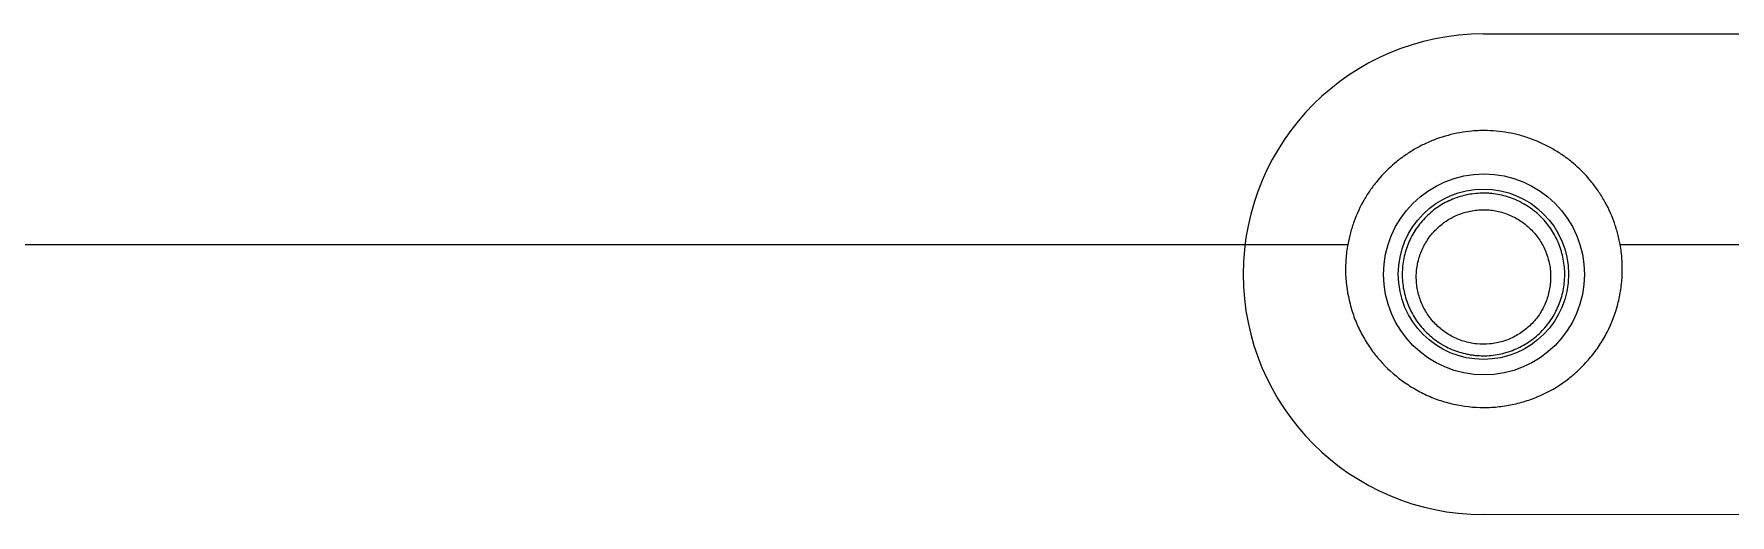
# Model space of a CAD drawing. Header units: inches. Extents: x 3778 to 56227, y -16914 to 35091.
# Drawn here: x 12311.02 to 12323.09, y 17375.25 to 17378.68 of the extents above; entities that cross this region are included whole.
import ezdxf

# ---------------------------------------------------------------- set-up
doc = ezdxf.new("R2010")
doc.units = ezdxf.units.IN
doc.header["$LTSCALE"] = 100
doc.header["$MEASUREMENT"] = 0
doc.layers.add('mark-B', color=2, linetype='Continuous', lineweight=20)
doc.layers.add('RC-LIGHT', color=7, linetype='Continuous')

# ---------------------------------------------------------------- blocks, each defined once
blk = doc.blocks.new('무풍1way 일반')
at = {"layer": 'mark-B'}
for p, q in [((494.029, -459.665), (497.038, -459.665)), ((497.036, -463.088), (494.026, -463.085))]:
    blk.add_line(p, q, dxfattribs=at)
for centre, radius in [((494.032, -461.376), 0.715), ((494.032, -461.376), 0.715), ((494.032, -461.376), 0.715), ((494.032, -461.376), 0.715), ((494.028, -461.375), 0.606)]:
    blk.add_circle(centre, radius, dxfattribs=at)
blk.add_arc((494.028, -461.375), 1.71, 89.9871, 269.9424, dxfattribs=at)
for points, knots in [([(495.001, -461.163), (494.998, -461.149), (494.995, -461.135), (494.989, -461.107), (494.986, -461.093), (494.974, -461.052), (494.966, -461.025), (494.937, -460.945), (494.913, -460.894), (494.877, -460.833), (494.87, -460.82), (494.854, -460.796), (494.846, -460.784), (494.822, -460.749), (494.804, -460.727), (494.75, -460.661), (494.71, -460.621), (494.644, -460.566), (494.621, -460.548), (494.574, -460.515), (494.55, -460.5), (494.476, -460.457), (494.424, -460.433), (494.343, -460.403), (494.315, -460.394), (494.26, -460.379), (494.232, -460.373), (494.147, -460.358), (494.09, -460.353), (494.018, -460.353), (494.003, -460.353), (493.974, -460.354), (493.931, -460.357), (493.888, -460.363), (493.804, -460.378), (493.748, -460.393), (493.667, -460.422), (493.64, -460.434), (493.588, -460.458), (493.538, -460.484), (493.49, -460.515), (493.454, -460.54), (493.443, -460.548), (493.42, -460.566), (493.409, -460.575), (493.354, -460.621), (493.314, -460.661), (493.259, -460.727), (493.242, -460.749), (493.217, -460.784), (493.209, -460.796), (493.194, -460.82), (493.186, -460.832), (493.151, -460.894), (493.127, -460.945), (493.097, -461.025), (493.089, -461.052), (493.074, -461.107), (493.068, -461.135), (493.063, -461.163)], [0, 0, 0, 0, 0.015625, 0.015625, 0.03125, 0.03125, 0.0625, 0.0625, 0.125, 0.125, 0.140625, 0.140625, 0.15625, 0.15625, 0.1875, 0.1875, 0.25, 0.25, 0.28125, 0.28125, 0.3125, 0.3125, 0.375, 0.375, 0.40625, 0.40625, 0.4375, 0.4375, 0.5, 0.5, 0.515625, 0.515625, 0.53125, 0.5625, 0.5625, 0.625, 0.625, 0.65625, 0.65625, 0.6875, 0.71875, 0.71875, 0.734375, 0.734375, 0.75, 0.75, 0.8125, 0.8125, 0.84375, 0.84375, 0.859375, 0.859375, 0.875, 0.875, 0.9375, 0.9375, 0.96875, 0.96875, 1, 1, 1, 1]), ([(495.001, -461.163), (494.998, -461.149), (494.995, -461.135), (494.989, -461.107), (494.986, -461.093), (494.974, -461.052), (494.966, -461.025), (494.937, -460.945), (494.913, -460.894), (494.877, -460.833), (494.87, -460.82), (494.854, -460.796), (494.846, -460.784), (494.822, -460.749), (494.804, -460.727), (494.75, -460.661), (494.71, -460.621), (494.644, -460.566), (494.621, -460.548), (494.574, -460.515), (494.55, -460.5), (494.476, -460.457), (494.424, -460.433), (494.343, -460.403), (494.315, -460.394), (494.26, -460.379), (494.232, -460.373), (494.147, -460.358), (494.09, -460.353), (494.018, -460.353), (494.003, -460.353), (493.974, -460.354), (493.931, -460.357), (493.888, -460.363), (493.804, -460.378), (493.748, -460.393), (493.667, -460.422), (493.64, -460.434), (493.588, -460.458), (493.538, -460.484), (493.49, -460.515), (493.454, -460.54), (493.443, -460.548), (493.42, -460.566), (493.409, -460.575), (493.354, -460.621), (493.314, -460.661), (493.259, -460.727), (493.242, -460.749), (493.217, -460.784), (493.209, -460.796), (493.194, -460.82), (493.186, -460.832), (493.151, -460.894), (493.127, -460.945), (493.097, -461.025), (493.089, -461.052), (493.074, -461.107), (493.068, -461.135), (493.063, -461.163)], [0, 0, 0, 0, 0.015625, 0.015625, 0.03125, 0.03125, 0.0625, 0.0625, 0.125, 0.125, 0.140625, 0.140625, 0.15625, 0.15625, 0.1875, 0.1875, 0.25, 0.25, 0.28125, 0.28125, 0.3125, 0.3125, 0.375, 0.375, 0.40625, 0.40625, 0.4375, 0.4375, 0.5, 0.5, 0.515625, 0.515625, 0.53125, 0.5625, 0.5625, 0.625, 0.625, 0.65625, 0.65625, 0.6875, 0.71875, 0.71875, 0.734375, 0.734375, 0.75, 0.75, 0.8125, 0.8125, 0.84375, 0.84375, 0.859375, 0.859375, 0.875, 0.875, 0.9375, 0.9375, 0.96875, 0.96875, 1, 1, 1, 1]), ([(493.578, -461.74), (493.554, -461.71), (493.533, -461.679), (493.507, -461.628), (493.499, -461.611), (493.485, -461.576), (493.479, -461.558), (493.463, -461.504), (493.456, -461.467), (493.45, -461.411), (493.45, -461.392), (493.45, -461.354), (493.451, -461.335), (493.457, -461.279), (493.464, -461.243), (493.486, -461.17), (493.501, -461.135), (493.528, -461.086), (493.537, -461.07), (493.559, -461.038), (493.57, -461.023), (493.606, -460.979), (493.633, -460.952), (493.677, -460.916), (493.692, -460.905), (493.724, -460.884), (493.74, -460.874), (493.79, -460.848), (493.825, -460.833), (493.88, -460.817), (493.899, -460.812), (493.936, -460.805), (493.974, -460.8), (494.012, -460.798), (494.04, -460.798), (494.05, -460.798), (494.069, -460.799), (494.079, -460.8), (494.126, -460.805), (494.163, -460.813), (494.218, -460.83), (494.236, -460.836), (494.262, -460.847), (494.271, -460.851), (494.288, -460.859), (494.296, -460.864), (494.338, -460.886), (494.369, -460.908), (494.413, -460.944), (494.427, -460.957), (494.454, -460.984), (494.466, -460.998), (494.49, -461.028), (494.502, -461.043), (494.522, -461.075), (494.532, -461.091), (494.558, -461.141), (494.572, -461.176), (494.588, -461.231), (494.593, -461.249), (494.6, -461.286), (494.605, -461.323), (494.607, -461.361), (494.607, -461.398), (494.605, -461.418), (494.6, -461.474), (494.592, -461.511), (494.576, -461.564), (494.569, -461.582), (494.554, -461.617), (494.546, -461.634), (494.52, -461.684), (494.499, -461.715), (494.462, -461.759), (494.45, -461.773), (494.423, -461.8), (494.409, -461.813), (494.365, -461.848), (494.333, -461.869), (494.283, -461.896), (494.265, -461.904), (494.23, -461.919), (494.194, -461.931), (494.158, -461.941), (494.12, -461.948), (494.101, -461.951), (494.044, -461.956), (494.006, -461.956), (493.959, -461.951), (493.95, -461.95), (493.931, -461.947), (493.921, -461.945), (493.893, -461.939), (493.875, -461.934), (493.82, -461.918), (493.785, -461.903), (493.743, -461.88), (493.735, -461.875), (493.719, -461.865), (493.695, -461.85), (493.657, -461.821), (493.629, -461.796), (493.603, -461.769), (493.59, -461.755), (493.578, -461.74)], [0, 0, 0, 0, 0.03125, 0.03125, 0.046875, 0.046875, 0.0625, 0.0625, 0.09375, 0.09375, 0.109375, 0.109375, 0.125, 0.125, 0.15625, 0.15625, 0.1875, 0.1875, 0.203125, 0.203125, 0.21875, 0.21875, 0.25, 0.25, 0.265625, 0.265625, 0.28125, 0.28125, 0.3125, 0.3125, 0.328125, 0.328125, 0.34375, 0.359375, 0.359375, 0.367188, 0.367188, 0.375, 0.375, 0.40625, 0.40625, 0.421875, 0.421875, 0.429688, 0.429688, 0.4375, 0.4375, 0.46875, 0.46875, 0.484375, 0.484375, 0.5, 0.5, 0.515625, 0.515625, 0.53125, 0.53125, 0.5625, 0.5625, 0.578125, 0.578125, 0.59375, 0.609375, 0.609375, 0.625, 0.625, 0.65625, 0.65625, 0.671875, 0.671875, 0.6875, 0.6875, 0.71875, 0.71875, 0.734375, 0.734375, 0.75, 0.75, 0.78125, 0.78125, 0.796875, 0.796875, 0.8125, 0.828125, 0.828125, 0.84375, 0.84375, 0.875, 0.875, 0.882813, 0.882813, 0.890625, 0.890625, 0.90625, 0.90625, 0.9375, 0.9375, 0.945313, 0.945313, 0.953125, 0.96875, 0.984375, 0.984375, 1, 1, 1, 1]), ([(493.656, -461.695), (493.666, -461.707), (493.676, -461.719), (493.698, -461.741), (493.721, -461.762), (493.746, -461.781), (493.772, -461.799), (493.786, -461.807), (493.827, -461.83), (493.856, -461.842), (493.901, -461.856), (493.917, -461.86), (493.948, -461.866), (493.963, -461.869), (494.01, -461.873), (494.042, -461.874), (494.089, -461.869), (494.105, -461.867), (494.136, -461.861), (494.166, -461.853), (494.196, -461.843), (494.225, -461.831), (494.239, -461.824), (494.281, -461.801), (494.307, -461.784), (494.343, -461.754), (494.355, -461.744), (494.377, -461.722), (494.388, -461.71), (494.418, -461.674), (494.435, -461.648), (494.457, -461.607), (494.464, -461.593), (494.476, -461.564), (494.481, -461.549), (494.494, -461.505), (494.501, -461.474), (494.505, -461.428), (494.506, -461.412), (494.506, -461.381), (494.505, -461.35), (494.501, -461.32), (494.495, -461.289), (494.491, -461.274), (494.478, -461.229), (494.466, -461.2), (494.445, -461.159), (494.437, -461.146), (494.42, -461.119), (494.41, -461.107), (494.391, -461.082), (494.38, -461.07), (494.358, -461.048), (494.346, -461.037), (494.31, -461.007), (494.284, -460.989), (494.243, -460.967), (494.229, -460.96), (494.2, -460.948), (494.185, -460.942), (494.14, -460.928), (494.109, -460.922), (494.062, -460.917), (494.046, -460.916), (494.014, -460.916), (493.983, -460.918), (493.952, -460.922), (493.921, -460.928), (493.905, -460.932), (493.86, -460.946), (493.831, -460.958), (493.789, -460.98), (493.776, -460.988), (493.75, -461.005), (493.737, -461.015), (493.701, -461.045), (493.679, -461.067), (493.649, -461.103), (493.639, -461.116), (493.622, -461.142), (493.614, -461.155), (493.592, -461.196), (493.58, -461.225), (493.562, -461.285), (493.556, -461.315), (493.551, -461.361), (493.55, -461.376), (493.55, -461.408), (493.551, -461.423), (493.555, -461.47), (493.561, -461.5), (493.574, -461.545), (493.579, -461.559), (493.591, -461.589), (493.597, -461.603), (493.619, -461.644), (493.636, -461.67), (493.656, -461.695)], [0, 0, 0, 0, 0.015625, 0.015625, 0.03125, 0.046875, 0.046875, 0.0625, 0.0625, 0.09375, 0.09375, 0.109375, 0.109375, 0.125, 0.125, 0.15625, 0.15625, 0.171875, 0.171875, 0.1875, 0.203125, 0.203125, 0.21875, 0.21875, 0.25, 0.25, 0.265625, 0.265625, 0.28125, 0.28125, 0.3125, 0.3125, 0.328125, 0.328125, 0.34375, 0.34375, 0.375, 0.375, 0.390625, 0.390625, 0.40625, 0.421875, 0.421875, 0.4375, 0.4375, 0.46875, 0.46875, 0.484375, 0.484375, 0.5, 0.5, 0.515625, 0.515625, 0.53125, 0.53125, 0.5625, 0.5625, 0.578125, 0.578125, 0.59375, 0.59375, 0.625, 0.625, 0.640625, 0.640625, 0.65625, 0.671875, 0.671875, 0.6875, 0.6875, 0.71875, 0.71875, 0.734375, 0.734375, 0.75, 0.75, 0.78125, 0.78125, 0.796875, 0.796875, 0.8125, 0.8125, 0.84375, 0.84375, 0.875, 0.875, 0.890625, 0.890625, 0.90625, 0.90625, 0.9375, 0.9375, 0.953125, 0.953125, 0.96875, 0.96875, 1, 1, 1, 1]), ([(493.063, -461.163), (493.059, -461.18), (493.057, -461.198), (493.052, -461.233), (493.05, -461.251), (493.047, -461.305), (493.046, -461.341), (493.05, -461.447), (493.061, -461.517), (493.083, -461.604), (493.088, -461.622), (493.099, -461.656), (493.105, -461.673), (493.124, -461.723), (493.153, -461.788), (493.189, -461.849), (493.219, -461.895), (493.229, -461.909), (493.25, -461.938), (493.261, -461.952), (493.319, -462.021), (493.37, -462.071), (493.441, -462.127), (493.456, -462.138), (493.486, -462.158), (493.501, -462.168), (493.547, -462.196), (493.61, -462.231), (493.677, -462.258), (493.728, -462.276), (493.746, -462.281), (493.781, -462.291), (493.798, -462.296), (493.887, -462.315), (493.958, -462.323), (494.067, -462.323), (494.104, -462.321), (494.176, -462.313), (494.247, -462.301), (494.317, -462.282), (494.385, -462.258), (494.419, -462.245), (494.518, -462.198), (494.579, -462.161), (494.664, -462.094), (494.692, -462.07), (494.743, -462.02), (494.792, -461.967), (494.834, -461.91), (494.864, -461.865), (494.873, -461.85), (494.892, -461.818), (494.9, -461.803), (494.941, -461.723), (494.966, -461.656), (494.989, -461.57), (494.993, -461.553), (495, -461.517), (495.003, -461.5), (495.011, -461.447), (495.018, -461.376), (495.016, -461.305), (495.013, -461.252), (495.011, -461.234), (495.007, -461.198), (495.004, -461.18), (495.001, -461.163)], [0, 0, 0, 0, 0.015625, 0.015625, 0.03125, 0.03125, 0.0625, 0.0625, 0.125, 0.125, 0.140625, 0.140625, 0.15625, 0.15625, 0.1875, 0.21875, 0.21875, 0.234375, 0.234375, 0.25, 0.25, 0.3125, 0.3125, 0.328125, 0.328125, 0.34375, 0.34375, 0.375, 0.40625, 0.40625, 0.421875, 0.421875, 0.4375, 0.4375, 0.5, 0.5, 0.53125, 0.53125, 0.5625, 0.59375, 0.59375, 0.625, 0.625, 0.6875, 0.6875, 0.71875, 0.71875, 0.75, 0.78125, 0.78125, 0.796875, 0.796875, 0.8125, 0.8125, 0.875, 0.875, 0.890625, 0.890625, 0.90625, 0.90625, 0.9375, 0.96875, 0.96875, 0.984375, 0.984375, 1, 1, 1, 1]), ([(493.063, -461.163), (493.059, -461.18), (493.057, -461.198), (493.052, -461.233), (493.05, -461.251), (493.047, -461.305), (493.046, -461.341), (493.05, -461.447), (493.061, -461.517), (493.083, -461.604), (493.088, -461.622), (493.099, -461.656), (493.105, -461.673), (493.124, -461.723), (493.153, -461.788), (493.189, -461.849), (493.219, -461.895), (493.229, -461.909), (493.25, -461.938), (493.261, -461.952), (493.319, -462.021), (493.37, -462.071), (493.441, -462.127), (493.456, -462.138), (493.486, -462.158), (493.501, -462.168), (493.547, -462.196), (493.61, -462.231), (493.677, -462.258), (493.728, -462.276), (493.746, -462.281), (493.781, -462.291), (493.798, -462.296), (493.887, -462.315), (493.958, -462.323), (494.067, -462.323), (494.104, -462.321), (494.176, -462.313), (494.247, -462.301), (494.317, -462.282), (494.385, -462.258), (494.419, -462.245), (494.518, -462.198), (494.579, -462.161), (494.664, -462.094), (494.692, -462.07), (494.743, -462.02), (494.792, -461.967), (494.834, -461.91), (494.864, -461.865), (494.873, -461.85), (494.892, -461.818), (494.9, -461.803), (494.941, -461.723), (494.966, -461.656), (494.989, -461.57), (494.993, -461.553), (495, -461.517), (495.003, -461.5), (495.011, -461.447), (495.018, -461.376), (495.016, -461.305), (495.013, -461.252), (495.011, -461.234), (495.007, -461.198), (495.004, -461.18), (495.001, -461.163)], [0, 0, 0, 0, 0.015625, 0.015625, 0.03125, 0.03125, 0.0625, 0.0625, 0.125, 0.125, 0.140625, 0.140625, 0.15625, 0.15625, 0.1875, 0.21875, 0.21875, 0.234375, 0.234375, 0.25, 0.25, 0.3125, 0.3125, 0.328125, 0.328125, 0.34375, 0.34375, 0.375, 0.40625, 0.40625, 0.421875, 0.421875, 0.4375, 0.4375, 0.5, 0.5, 0.53125, 0.53125, 0.5625, 0.59375, 0.59375, 0.625, 0.625, 0.6875, 0.6875, 0.71875, 0.71875, 0.75, 0.78125, 0.78125, 0.796875, 0.796875, 0.8125, 0.8125, 0.875, 0.875, 0.890625, 0.890625, 0.90625, 0.90625, 0.9375, 0.96875, 0.96875, 0.984375, 0.984375, 1, 1, 1, 1])]:
    blk.add_open_spline(points, degree=3, knots=knots, dxfattribs=at)
for points in [[(447.943, -461.163), (462.983, -461.163), (478.023, -461.163), (493.063, -461.163)], [(447.943, -461.163), (462.983, -461.163), (478.023, -461.163), (493.063, -461.163)], [(495.001, -461.163), (495.359, -461.163), (495.717, -461.163), (496.075, -461.163)], [(495.001, -461.163), (495.359, -461.163), (495.717, -461.163), (496.075, -461.163)]]:
    blk.add_open_spline(points, degree=3, dxfattribs=at)

msp = doc.modelspace()

# ---------------------------------------------------------------- block references
at = {"layer": 'RC-LIGHT'}
msp.add_blockref('무풍1way 일반', (11827.307, 17838.342), dxfattribs=at)

doc.saveas('drawing.dxf')
